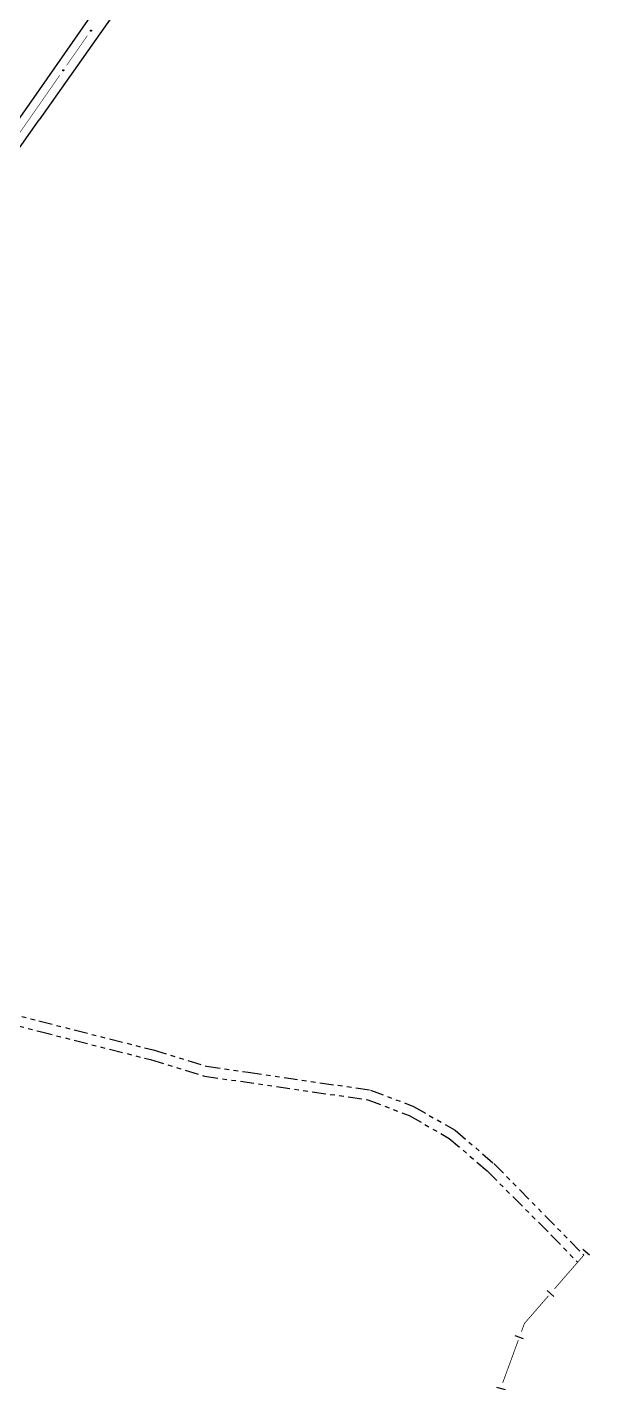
# Model space of a CAD drawing. Extents: x 211453 to 215163, y 4877397 to 4881305.
# Drawn here: x 213908.5 to 214094.3, y 4878823.2 to 4879273.3 of the extents above; entities that cross this region are included whole.
import ezdxf

# ---------------------------------------------------------------- set-up
doc = ezdxf.new("R2010")
doc.units = 0
doc.header["$LTSCALE"] = 1.5
doc.header["$MEASUREMENT"] = 0
doc.linetypes.add('TRACO_25', pattern=[8, 3, -1, 1, -1, 1, -1])
for name, color, linetype in [('LM-LIM-SETORES-BAIRROS', 250, 'CONTINUOUS'), ('SV-EIXO-ROD-ESTR', 7, 'CONTINUOUS'), ('SV-EST-MUNIC-PAV', 20, 'CONTINUOUS'), ('SV-RUA-NAO-PAV', 7, 'CONTINUOUS')]:
    doc.layers.add(name, color=color, linetype=linetype)

msp = doc.modelspace()

# ---------------------------------------------------------------- linework, layer by layer
at = {"layer": 'LM-LIM-SETORES-BAIRROS', "const_width": 0.25}
for points in [[(214082.651537, 4878856.494311), (214092.488184, 4878867.818638)], [(214072.72923, 4878845.071369), (214080.684208, 4878854.229446)], [(214071.743288, 4878842.376701), (214072.430505, 4878844.254927)], [(214072.430505, 4878844.254927), (214072.72923, 4878845.071369)], [(214065.558336, 4878825.472667), (214070.712463, 4878839.559362)]]:
    msp.add_lwpolyline(points, dxfattribs=at)
at = {"layer": 'LM-LIM-SETORES-BAIRROS'}
for points in [[(214094.276393, 4878867.589929), (214092.011527, 4878869.557258)], [(214082.472417, 4878854.000736), (214080.207552, 4878855.968066)], [(214072.464741, 4878839.983062), (214069.647402, 4878841.013887)], [(214066.493435, 4878823.185156), (214063.580471, 4878823.902539)]]:
    msp.add_lwpolyline(points, dxfattribs=at)
at = {"layer": 'SV-EIXO-ROD-ESTR', "const_width": 0.18}
for points in [[(213922.187737, 4879261.621555), (213928.429467, 4879270.547229)], [(213921.554781, 4879260.711649), (213922.125832, 4879261.532564)], [(213922.125832, 4879261.532564), (213922.187737, 4879261.621555)], [(213912.417968, 4879247.577014), (213919.270578, 4879257.427991)], [(213912.417968, 4879247.577014), (213905.554112, 4879237.73387)]]:
    msp.add_lwpolyline(points, dxfattribs=at)
at = {"layer": 'SV-EIXO-ROD-ESTR'}
for points in [[(213929.403071, 4879272.131569), (213929.393867, 4879272.179604), (213929.395779, 4879272.222769), (213929.407737, 4879272.258313), (213929.426493, 4879272.286966), (213929.448983, 4879272.314118), (213929.477697, 4879272.336491), (213929.515067, 4879272.354263), (213929.563187, 4879272.363834), (213929.607277, 4879272.358969), (213929.642751, 4879272.34911), (213929.673755, 4879272.331273), (213929.699766, 4879272.308983), (213929.722019, 4879272.278388), (213929.739659, 4879272.240341), (213929.748112, 4879272.191721), (213929.745947, 4879272.149416), (213929.733479, 4879272.115341), (213929.715349, 4879272.084285), (213929.692056, 4879272.05684), (213929.663743, 4879272.03504), (213929.625404, 4879272.017348), (213929.577306, 4879272.009641), (213929.535087, 4879272.011319), (213929.500845, 4879272.023305), (213929.470673, 4879272.041843), (213929.443165, 4879272.064069), (213929.419473, 4879272.091997), (213929.403071, 4879272.131569)], [(213920.240264, 4879259.014732), (213920.230942, 4879259.062744), (213920.232747, 4879259.105914), (213920.244617, 4879259.141486), (213920.263302, 4879259.170186), (213920.285724, 4879259.197394), (213920.314383, 4879259.219838), (213920.351709, 4879259.237702), (213920.399806, 4879259.247391), (213920.443908, 4879259.242635), (213920.479405, 4879259.232864), (213920.510453, 4879259.215104), (213920.53652, 4879259.192878), (213920.558848, 4879259.162338), (213920.576583, 4879259.124335), (213920.585156, 4879259.075736), (213920.583095, 4879259.033426), (213920.570711, 4879258.99932), (213920.552658, 4879258.968219), (213920.529433, 4879258.940717), (213920.501174, 4879258.918848), (213920.462879, 4879258.901061), (213920.4148, 4879258.893235), (213920.372577, 4879258.894808), (213920.338306, 4879258.90671), (213920.308087, 4879258.925173), (213920.280524, 4879258.947331), (213920.256764, 4879258.9752), (213920.240264, 4879259.014732)]]:
    msp.add_lwpolyline(points, close=True, dxfattribs=at)
for points in [[(213929.393867, 4879272.179604), (213929.477697, 4879272.336491)], [(213929.394851, 4879272.204215), (213929.459075, 4879272.317485)], [(213929.395779, 4879272.222769), (213929.448983, 4879272.314118)], [(213929.399121, 4879272.157938), (213929.492489, 4879272.339075)], [(213929.403071, 4879272.131569), (213929.515067, 4879272.354263)], [(213929.413228, 4879272.111442), (213929.538649, 4879272.355082)], [(213929.419473, 4879272.091997), (213929.563187, 4879272.363834)], [(213929.434145, 4879272.081828), (213929.582244, 4879272.357897)], [(213929.443165, 4879272.064069), (213929.607277, 4879272.358969)], [(213929.458191, 4879272.056687), (213929.620702, 4879272.350985)], [(213929.470673, 4879272.041843), (213929.642751, 4879272.34911)], [(213929.487601, 4879272.034456), (213929.659386, 4879272.337253)], [(213929.500845, 4879272.023305), (213929.673755, 4879272.331273)], [(213929.520585, 4879272.019716), (213929.685442, 4879272.317367)], [(213929.535087, 4879272.011319), (213929.699766, 4879272.308983)], [(213929.558261, 4879272.011685), (213929.709042, 4879272.289208)], [(213929.577306, 4879272.009641), (213929.722019, 4879272.278388)], [(213929.602302, 4879272.017518), (213929.729514, 4879272.256576)], [(213929.625404, 4879272.017348), (213929.739659, 4879272.240341)], [(213929.64578, 4879272.032071), (213929.73982, 4879272.209408)], [(213929.663743, 4879272.03504), (213929.748112, 4879272.191721)], [(213929.679866, 4879272.049861), (213929.743754, 4879272.16503)], [(213929.692056, 4879272.05684), (213929.745947, 4879272.149416)], [(213920.230942, 4879259.062744), (213920.314383, 4879259.219838)], [(213920.231865, 4879259.087357), (213920.295808, 4879259.200785)], [(213920.232747, 4879259.105914), (213920.285724, 4879259.197394)], [(213920.236249, 4879259.041091), (213920.329169, 4879259.222458)], [(213920.240264, 4879259.014732), (213920.351709, 4879259.237702)], [(213920.25047, 4879258.994629), (213920.375289, 4879259.238579)], [(213920.256764, 4879258.9752), (213920.399806, 4879259.247391)], [(213920.271461, 4879258.965068), (213920.418877, 4879259.241502)], [(213920.280524, 4879258.947331), (213920.443908, 4879259.242635)], [(213920.295569, 4879258.939987), (213920.457352, 4879259.234684)], [(213920.308087, 4879258.925173), (213920.479405, 4879259.232864)], [(213920.325034, 4879258.917828), (213920.49607, 4879259.221048)], [(213920.338306, 4879258.90671), (213920.510453, 4879259.215104)], [(213920.358054, 4879258.903169), (213920.522175, 4879259.201227)], [(213920.372577, 4879258.894808), (213920.53652, 4879259.192878)], [(213920.39575, 4879258.895231), (213920.545844, 4879259.173127)], [(213920.4148, 4879258.893235), (213920.558848, 4879259.162338)], [(213920.439776, 4879258.901174), (213920.566397, 4879259.140545)], [(213920.462879, 4879258.901061), (213920.576583, 4879259.124335)], [(213920.483218, 4879258.915834), (213920.57682, 4879259.093402)], [(213920.501174, 4879258.918848), (213920.585156, 4879259.075736)], [(213920.51726, 4879258.933708), (213920.580863, 4879259.049035)], [(213920.529433, 4879258.940717), (213920.583095, 4879259.033426)]]:
    msp.add_lwpolyline(points, dxfattribs=at)
at = {"layer": 'SV-EST-MUNIC-PAV', "linetype": 'Continuous'}
for points in [[(214517.386336, 4880018.269526, 14.223616), (214507.329578, 4880012.317439, 14.674931), (214484.532046, 4879998.329129, 14.812287), (214462.624142, 4879984.690727, 14.83191), (214439.648283, 4879967.912082, 15.136057), (214416.233898, 4879948.763198, 15.194924), (214391.426503, 4879926.736092, 15.263603), (214358.754171, 4879889.454216, 15.760094), (214323.236771, 4879838.566545, 15.750117), (214231.588937, 4879708.812531, 15.450807), (214186.400529, 4879642.951266, 15.301151), (214027.373337, 4879415.980058, 13.666468), (213952.793262, 4879310.567032, 12.407768), (213912.41775, 4879252.646927, 12.986771)], [(214441.827305, 4879960.617769, 14.861343), (214421.185949, 4879943.70178, 15.067379), (214402.321926, 4879926.758365, 15.194924), (214382.262269, 4879905.240154, 15.610438), (214365.175069, 4879884.464002, 15.610438), (214350.207265, 4879864.657655, 15.610438), (214333.381132, 4879840.014386, 15.770071), (214238.439578, 4879704.902283, 15.770071), (214194.356145, 4879643.287564, 15.301151), (214155.820919, 4879588.027395, 14.698601), (214154.325778, 4879585.883339, 14.698601), (214089.008405, 4879492.638188, 13.842686), (214011.000635, 4879382.370418, 13.213336), (213995.378815, 4879360.288217, 13.213336), (213983.961853, 4879344.149786, 13.213336), (213912.417337, 4879242.699174, 13.213336)], [(213912.41775, 4879252.646927, 12.986771), (213823.855484, 4879125.92716, 12.986771), (213779.949295, 4879064.259738, 13.389554), (213776.377498, 4879059.142352, 13.303078)], [(213783.913081, 4879059.142051, 13.263684), (213806.993802, 4879091.784841, 13.263684), (213831.741059, 4879127.370756, 13.263684), (213890.233918, 4879211.242934, 12.533639), (213912.417337, 4879242.699174, 13.213336)]]:
    msp.add_polyline3d(points, dxfattribs=at)
at = {"layer": 'SV-RUA-NAO-PAV', "linetype": 'TRACO_25'}
for points in [[(213733.170984, 4878987.414019, 13.953012), (213747.087772, 4878983.978723, 13.953012), (213819.162668, 4878966.187362, 11.720757), (213826.465336, 4878964.384732, 11.720757), (213833.849046, 4878962.417067, 11.720757), (213900.099113, 4878944.762272, 10.661382), (213912.404812, 4878941.624582, 8.864227)], [(213735.227208, 4878990.314363, 13.953012), (213748.50721, 4878987.036255, 13.953012), (213819.013642, 4878969.632062, 11.720757), (213827.287847, 4878967.589612, 11.720757), (213900.933854, 4878947.963893, 10.661382), (213912.404955, 4878945.039008, 8.864227)], [(213912.404955, 4878945.039008, 8.864227), (213950.099821, 4878935.427627, 8.864227), (213967.775633, 4878930.038298, 8.315622), (213981.454758, 4878928.051062, 8.315622), (214021.85576, 4878922.199038, 6.556302), (214036.100992, 4878916.777275, 6.461715), (214049.822484, 4878908.932961, 6.007697), (214062.653392, 4878897.916431, 5.98878), (214092.348863, 4878867.658247, 5.459092)], [(213912.404812, 4878941.624582, 8.864227), (213949.208143, 4878932.240524, 8.864227), (213967.051673, 4878926.800057, 8.315622), (214021.019941, 4878918.977012, 6.556302), (214034.682932, 4878913.776851, 6.461715), (214047.906531, 4878906.217173, 6.007697), (214060.390928, 4878895.498156, 5.98878), (214081.502171, 4878874.347137, 5.98878), (214090.298067, 4878865.297291, 5.459092)]]:
    msp.add_polyline3d(points, dxfattribs=at)

doc.saveas('drawing.dxf')
